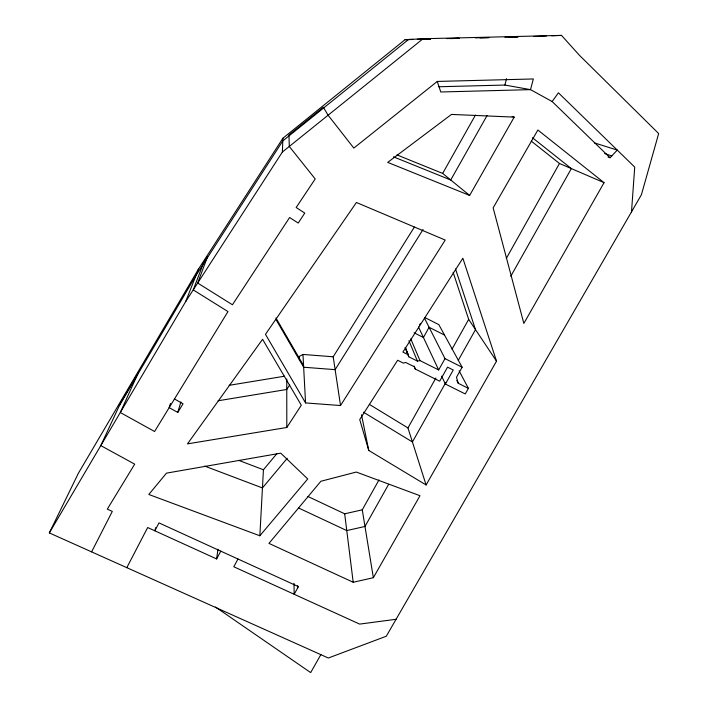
<?xml version="1.0" encoding="UTF-8"?>
<svg xmlns="http://www.w3.org/2000/svg" width="708" height="708" viewBox="0 0 708 708"><rect width="100%" height="100%" fill="white"/><g stroke="black" fill="none" stroke-linecap="round" stroke-linejoin="round"><path stroke-width="1.06" d="M49.33 532.92L185.708 301.528L282.377 152.025L282.908 138.228L405.047 39.683L423.057 38.745L561.515 35.4L579.259 55.118L658.67 133.555L641.404 194.744L386.285 636.235L328.335 658.015L49.33 532.92L78.349 473.316L198.514 269.049L282.908 138.228M259.854 535.779L307.723 478.953L280.749 453.164L166.477 473.139L148.813 494.476L259.854 535.779L263.438 469.767L276.766 453.766M631.501 211.878L634.722 167.097L558.426 92.81L552.134 101.527L610.066 157.734L617.27 150.096L594.437 142.91M126.812 567.657L147.671 527.531L216.621 558.939L217.958 549.169M438.827 86.765L504.884 85.048L506.539 78.668M155.707 527.619L154.848 530.796L158.973 522.893L298.404 586.622L294.165 594.269L294.006 583.259M170.486 403.445L169.132 407.596L177.77 412.428L180.885 401.923M185.708 301.528L198.514 269.049M91.606 551.877L112.298 511.415L107.306 509.14L134.697 464.156L100.793 445.598L120.794 402.542L138.299 372.797L120.298 412.507L154.574 431.508L227.976 311.582L193.231 289.899L203.647 262.633L207.612 256.491L197.674 283.023L232.436 304.776L289.616 217.506L298.201 223.064L304.759 213.081L296.174 207.506L315.202 178.956L289.289 146.45L288.97 134.936L323.308 107.235L328.096 115.209L353.823 148.096L437.261 81.438L533.345 78.96L530.522 89.642L440.774 91.987L437.261 81.438M216.621 558.939L220.799 551.151M237.985 559.01L233.79 566.763L359.646 624.102L396.082 619.279M419.472 325.167L420.464 323.37M405.197 347.708L408.764 356.779L417.41 361.098L419.986 360.602L438.668 369.939L444.987 358.629L424.393 318.007M408.764 356.779L408.091 354.655L402.887 352.053L462.855 258.225L496.52 361.16L426.101 484.971L407.958 427.942L435.898 377.984M452.023 349.159L468.678 319.379L453.147 272.359M373.355 577.701L419.986 495.715L356.292 472.05L320.874 481.272L268.96 543.39L353.195 582.259L373.355 577.701L362.266 509.831L378.984 479.935M506.291 258.447L559.462 163.468L531.239 141.104M512.132 116.466L514.203 117.112L469.643 195.435L442.659 173.407L475.422 115.094M388.648 484.307L364.983 526.46L346.761 530.575L298.696 508.043M445.854 382.444L412.419 441.978L363.452 412.189M458.253 360.363L475.51 329.636L455.518 268.969M459.094 370.824L468.413 388.365L465.253 393.94L445.376 384.046L453.262 370.01L447.553 367.151L439.677 381.205L415.295 369.054L414.277 366.744L405.64 362.443L403.418 363.133L397.639 360.257L359.735 419.57L368.762 450.447L426.101 484.971M510.778 276.262L571.356 168.593L532.425 137.706M424.853 317.547L438.836 324.636L462.129 367.231L456.474 377.276L458.271 383.302L468.413 388.365M487.122 115.448L450.722 179.991L393.498 156.849M320.883 654.599L310.67 672.6L215.498 607.013M604.057 182.673L523.849 323.414L493.149 207.869L537.868 130.007L604.057 182.673L559.462 163.468M119.369 405.613L196.036 275.341L282.802 140.892L408.516 39.506L412.897 39.4M177.77 412.428L183.045 403.79L174.407 398.94M340.53 405.542L445.217 240.056L356.416 202.488L265.473 334.326L305.564 402.932L340.53 405.542L333.194 356.788L414.375 227.047M423.074 229.489L335.132 369.647L303.652 367.231L275.925 319.405M289.731 384.886L286.767 389.471L218.073 400.781M286.802 427.482L301.316 405.224L262.571 339.282L187.478 443.872L286.802 427.482L286.758 378.992M287.227 458.306L262.447 487.945L204.701 466.103M282.377 152.025L423.057 38.745M333.194 356.788L302.971 354.442L299.298 356.425L299.431 359.646M307.945 496.494L344.681 513.804L362.266 509.831M229.144 385.32L284.581 376.205M533.46 36.471L546.408 35.975M551.806 35.772L561.515 35.4M417.286 39.294L430.437 38.975M446.881 38.577L458.934 38.285M475.378 37.887L488.538 37.568M504.972 37.17L518.132 36.86M405.047 39.683L412.773 39.498M421.605 39.285L430.446 39.073M450.323 38.595L459.156 38.382M480.139 37.869L488.971 37.657M508.857 37.179L517.69 36.966M514.203 117.112L451.492 114.422L387.701 162.38L469.643 195.435M504.884 85.048L530.522 89.642L552.134 101.527M604.623 153.521L611.765 155.937M608.039 157.034L610.066 157.734M238.702 460.35L263.438 469.767M397.002 154.928L442.659 173.407M444.987 358.629L462.129 367.231M414.074 332.795L423.437 337.512L429.092 327.273L444.553 335.088M369.293 404.348L407.958 427.942M468.678 319.379L496.52 361.16M275.978 318.025L303.573 365.629M456.81 380.417L458.271 383.302M441.642 376.107L445.376 384.046M418.481 326.963L438.668 369.939M410.773 338.893L419.986 360.602M408.932 340.69L417.41 361.098M414.083 366.018L415.295 369.054M405.348 347.628L408.1 354.637L405.33 347.646M361.505 414.791L368.762 450.447M344.681 513.804L353.195 582.259M302.971 354.442L305.564 402.932M297.643 585.737L297.687 587.914"/></g></svg>
